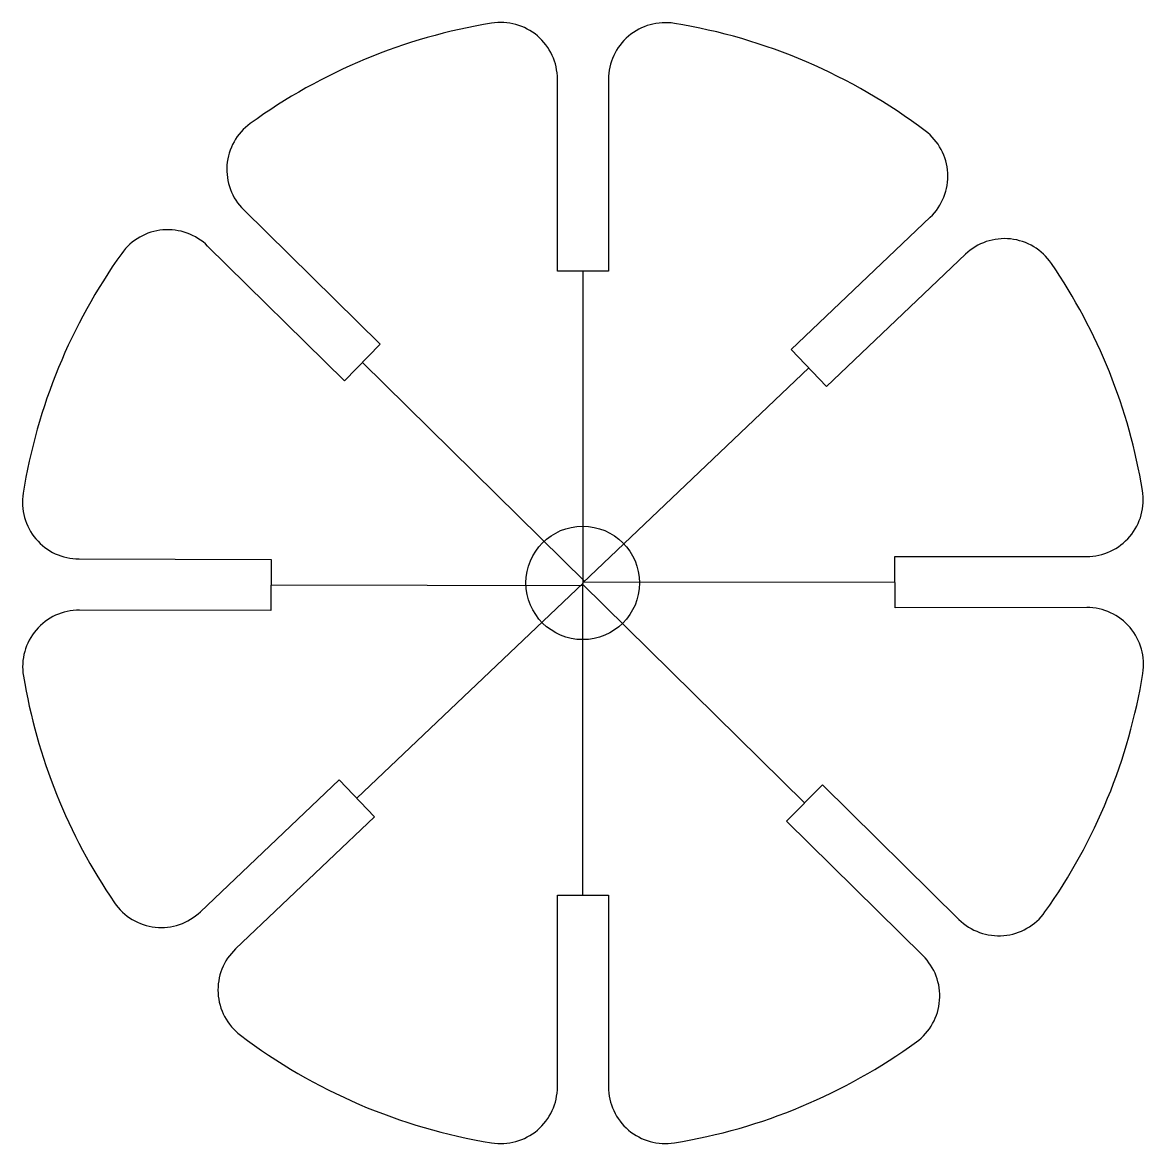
# Model space of a CAD drawing. Header units: millimetres. Extents: x -19.8 to 19.8, y -19.8 to 19.8.
import ezdxf

# ---------------------------------------------------------------- set-up
doc = ezdxf.new("R2010")
doc.units = ezdxf.units.MM
doc.layers.get('0').update_dxf_attribs({"linetype": 'CONTINUOUS'})

msp = doc.modelspace()

# ---------------------------------------------------------------- linework, layer by layer
for p, q in [((0, 11), (0, 0)), ((-7.773, 7.777), (0.067, 0.061)), ((7.964, 7.588), (-0.008, 0.007)), ((10.998, 0.034), (-0.002, 0.026)), ((-10.995, -0.062), (0.005, -0.085)), ((-7.968, -7.584), (0.004, -0.004)), ((7.805, -7.749), (-0.027, -0.025)), ((0, -11), (0, 0))]:
    msp.add_line(p, q)
msp.add_lwpolyline([(0.9, 11), (-0.9, 11), (-0.9, 17.765, 0.462443), (-3.222, 19.739, 0.116683), (-11.725, 16.202, 0.463991), (-11.956, 13.157), (-7.142, 8.419), (-8.404, 7.136), (-13.228, 11.883, 0.460942), (-16.258, 11.62, 0.115849), (-19.731, 3.169, 0.461044), (-17.76, 0.851), (-10.993, 0.838), (-10.997, -0.962), (-17.744, -0.949, 0.463915), (-19.721, -3.276, 0.108924), (-16.515, -11.265, 0.462379), (-13.484, -11.587), (-8.588, -6.931), (-7.347, -8.236), (-12.243, -12.891, 0.462556), (-12.073, -15.935, 0.122225), (-3.222, -19.73, 0.462466), (-0.9, -17.756), (-0.9, -11), (0.9, -11), (0.9, -17.756, 0.462466), (3.222, -19.73, 0.117154), (11.752, -16.173, 0.463094), (11.98, -13.131), (7.173, -8.39), (8.437, -7.108), (13.25, -11.855, 0.461849), (16.284, -11.591, 0.115216), (19.733, -3.18, 0.46203), (17.758, -0.861), (10.998, -0.866), (10.997, 0.934), (17.75, 0.939, 0.462916), (19.722, 3.265, 0.109151), (16.511, 11.27, 0.462288), (13.481, 11.592), (8.584, 6.935), (7.343, 8.24), (12.238, 12.895, 0.462647), (12.067, 15.939, 0.122139), (3.222, 19.73, 0.462466), (0.9, 17.756)], format="xyb", close=True)
msp.add_circle((-0.008, 0.007), 2)

doc.saveas('drawing.dxf')
